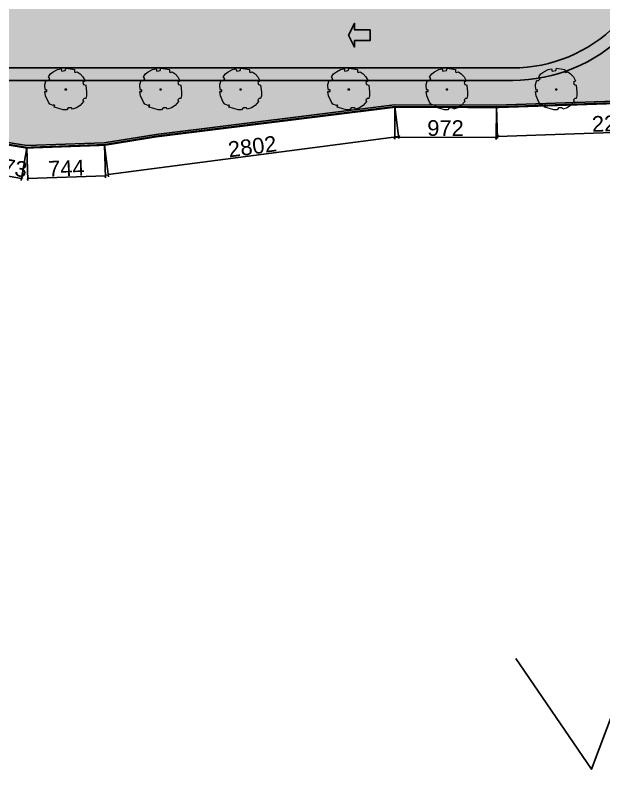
# Model space of a CAD drawing. Header units: inches. Extents: x 0 to 558, y -1 to 295.
# Drawn here: x 332.6 to 388.9, y 52 to 124.3 of the extents above; entities that cross this region are included whole.
import ezdxf

# ---------------------------------------------------------------- set-up
doc = ezdxf.new("R2010")
doc.units = ezdxf.units.IN
doc.header["$MEASUREMENT"] = 0
doc.layers.get('defpoints').update_dxf_attribs({"color": 1})
for name, color, linetype, lineweight in [('ARSIR', 31, 'Continuous', 5), ('ARSIR BETON', 8, 'Continuous', 5), ('ARSIR KOLOM', 8, 'Continuous', 13), ('DINDING2', 146, 'Continuous', 5), ('POHON', 98, 'Continuous', 5), ('RUMPUT', 93, 'Continuous', 0), ('u', 6, 'Continuous', 20)]:
    doc.layers.add(name, color=color, linetype=linetype, lineweight=lineweight)
for name, color, linetype in [('batas', 6, 'Continuous'), ('dinding', 3, 'Continuous'), ('LANTAI', 57, 'Continuous')]:
    doc.layers.add(name, color=color, linetype=linetype)
doc.styles.get("Standard").update_dxf_attribs({"font": 'arial.ttf'})
doc.dimstyles.new('sk-100 (SITE)', dxfattribs={"dimtxt": 1.5, "dimasz": 0.2, "dimexe": 0.2, "dimexo": 0, "dimgap": 0.1, "dimtad": 1, "dimdec": 0, "dimlfac": 100, "dimzin": 0, "dimdsep": 46, "dimtxsty": 'Standard', "dimblk": 'OBLIQUE', "dimcen": 0.09, "dimadec": 0, "dimazin": 0, "dimtfac": 1, "dimtdec": 0, "dimtofl": 0, "dimtmove": 0, "dimatfit": 3, "dimldrblk": 'OBLIQUE', "dimfxl": 1, "dimtolj": 1, "dimtzin": 0, "dimarcsym": 0})

# ---------------------------------------------------------------- blocks, each defined once
blk = doc.blocks.new('PHN-1')
at = {"linetype": 'Continuous'}
for points in [[(886.643, -157.758), (886.912, -158.365), (886.98, -158.77), (886.777, -158.77), (886.777, -158.905), (886.845, -158.972), (886.912, -158.905), (886.98, -159.242), (886.98, -159.444), (886.845, -159.848), (886.71, -159.781), (886.508, -159.983), (886.643, -160.185), (886.44, -160.455), (886.171, -160.657), (885.766, -160.86), (885.429, -160.927), (885.362, -160.725), (885.025, -160.792), (884.957, -160.994), (884.148, -160.86), (884.148, -160.657), (884.081, -160.59), (883.878, -160.657), (883.609, -160.455), (883.339, -160.185), (883.137, -159.781), (883.339, -159.646), (883.272, -159.444), (883.069, -159.376), (883.002, -158.702), (883.002, -158.365), (883.069, -158.096), (883.204, -158.096), (883.339, -157.961), (883.272, -157.826), (883.609, -157.421), (883.946, -157.219), (884.35, -157.084), (884.418, -157.219), (884.755, -157.219), (884.89, -157.017), (885.227, -157.017), (885.631, -157.152), (886.103, -157.287), (886.036, -157.421), (886.103, -157.489), (886.171, -157.421), (886.508, -157.556), (886.643, -157.758)], [(884.89, -158.972), (884.89, -158.972), (884.957, -158.905), (885.025, -158.905), (885.025, -158.972), (885.025, -159.039), (885.025, -159.039), (884.957, -159.039), (884.89, -158.972)]]:
    blk.add_lwpolyline(points, dxfattribs=at)
blk = doc.blocks.new('_Oblique')
at = {"color": 0, "linetype": 'ByBlock', "lineweight": -2}
blk.add_line((-0.5, -0.5), (0.5, 0.5), dxfattribs=at)
blk = doc.blocks.new('*D227')
at = {"layer": 'defpoints', "color": 0}
for p in [(331.016, 112.079), (333.712, 111.636), (333.23, 108.702)]:
    blk.add_point(p, dxfattribs=at)
at = {"layer": 'u', "color": 0, "lineweight": -2}
for p, q in [((331.016, 112.079), (330.501, 108.948)), ((333.712, 111.636), (333.197, 108.505)), ((330.534, 109.145), (333.23, 108.702))]:
    blk.add_line(p, q, dxfattribs=at)
at = {"layer": 'u', "color": 0, "lineweight": -2, "xscale": 0.2, "yscale": 0.2, "zscale": 0.2}
for p, rotation in [((330.534, 109.145), 170.6686865781757), ((333.23, 108.702), 350.6686865781755)]:
    blk.add_blockref('_Oblique', p, dxfattribs=dict(at, rotation=rotation))
at = {"layer": 'u', "color": 0, "insert": (332.022, 109.779), "char_height": 1.5, "attachment_point": 5, "rotation": 350.66869}
blk.add_mtext('\\A1;273', dxfattribs=at)
blk = doc.blocks.new('*D228')
at = {"layer": 'defpoints', "color": 0}
for p in [(333.712, 111.636), (341.151, 111.901), (341.255, 108.959)]:
    blk.add_point(p, dxfattribs=at)
at = {"layer": 'u', "color": 0, "lineweight": -2}
for p, q in [((333.712, 111.636), (333.824, 108.494)), ((341.151, 111.901), (341.263, 108.759)), ((333.816, 108.694), (341.255, 108.959))]:
    blk.add_line(p, q, dxfattribs=at)
at = {"layer": 'u', "color": 0, "lineweight": -2, "xscale": 0.2, "yscale": 0.2, "zscale": 0.2}
for p, rotation in [((333.816, 108.694), 182.0401887734143), ((341.255, 108.959), 2.040188773414368)]:
    blk.add_blockref('_Oblique', p, dxfattribs=dict(at, rotation=rotation))
at = {"layer": 'u', "color": 0, "insert": (337.506, 109.676), "char_height": 1.5, "attachment_point": 5, "rotation": 2.04019}
blk.add_mtext('\\A1;744', dxfattribs=at)
blk = doc.blocks.new('*D229')
at = {"layer": 'defpoints', "color": 0}
for p in [(368.934, 115.538), (369.305, 112.701), (341.151, 111.901)]:
    blk.add_point(p, dxfattribs=at)
at = {"layer": 'u', "color": 0, "lineweight": -2}
for p, q in [((368.934, 115.538), (369.331, 112.502)), ((341.522, 109.064), (369.305, 112.701)), ((341.151, 111.901), (341.548, 108.865))]:
    blk.add_line(p, q, dxfattribs=at)
at = {"layer": 'u', "color": 0, "lineweight": -2, "xscale": 0.2, "yscale": 0.2, "zscale": 0.2}
for p, rotation in [((369.305, 112.701), 7.458031746051383), ((341.522, 109.064), 187.4580317460514)]:
    blk.add_blockref('_Oblique', p, dxfattribs=dict(at, rotation=rotation))
at = {"layer": 'u', "color": 0, "insert": (355.301, 111.741), "char_height": 1.5, "attachment_point": 5, "rotation": 7.45803}
blk.add_mtext('\\A1;2802', dxfattribs=at)
blk = doc.blocks.new('*D230')
at = {"layer": 'defpoints', "color": 0}
for p in [(368.934, 115.538), (378.657, 115.509), (378.648, 112.622)]:
    blk.add_point(p, dxfattribs=at)
at = {"layer": 'u', "color": 0, "lineweight": -2}
for p, q in [((368.934, 115.538), (368.924, 112.451)), ((378.657, 115.509), (378.647, 112.422)), ((368.925, 112.651), (378.648, 112.622))]:
    blk.add_line(p, q, dxfattribs=at)
at = {"layer": 'u', "color": 0, "lineweight": -2, "xscale": 0.2, "yscale": 0.2, "zscale": 0.2}
for p, rotation in [((368.925, 112.651), 179.8291090583703), ((378.648, 112.622), 359.8291090583703)]:
    blk.add_blockref('_Oblique', p, dxfattribs=dict(at, rotation=rotation))
at = {"layer": 'u', "color": 0, "insert": (373.789, 113.502), "char_height": 1.5, "attachment_point": 5, "rotation": 359.82911}
blk.add_mtext('\\A1;972', dxfattribs=at)
blk = doc.blocks.new('*D231')
at = {"layer": 'defpoints', "color": 0}
for p in [(401.457, 116.285), (378.657, 115.509), (401.552, 113.492)]:
    blk.add_point(p, dxfattribs=at)
at = {"layer": 'u', "color": 0, "lineweight": -2}
for p, q in [((401.457, 116.285), (401.558, 113.292)), ((378.657, 115.509), (378.758, 112.516)), ((378.752, 112.716), (401.552, 113.492))]:
    blk.add_line(p, q, dxfattribs=at)
at = {"layer": 'u', "color": 0, "lineweight": -2, "xscale": 0.2, "yscale": 0.2, "zscale": 0.2}
for p, rotation in [((401.552, 113.492), 1.94931442382969), ((378.752, 112.716), 181.9493144238297)]:
    blk.add_blockref('_Oblique', p, dxfattribs=dict(at, rotation=rotation))
at = {"layer": 'u', "color": 0, "insert": (390.122, 113.969), "char_height": 1.5, "attachment_point": 5, "rotation": 1.94931}
blk.add_mtext('\\A1;2281', dxfattribs=at)

msp = doc.modelspace()

# ---------------------------------------------------------------- hatches: boundary and pattern name
at = {"layer": 'ARSIR'}
h = msp.add_hatch(dxfattribs=at)
h.set_pattern_fill('AR-HBONE', color=256, scale=0.1, style=0)
h.set_pattern_definition([(48.3303, (269.9467, 118.0756), (-0.0328619, 0.5647301), [1.2, -0.4]), (138.3303, (270.2126, 118.37438), (-0.0328619, 0.5647301), [1.2, -0.4])])
edge = h.paths.add_edge_path()
edge.add_line((395.42, 171.6524), (394.22, 171.6524))
edge.add_line((394.22, 171.6524), (394.22, 133.2715))
edge.add_arc((380.22, 133.2715), 14, 270, 360, ccw=False)
edge.add_line((380.22, 119.2715), (283.2125, 119.2715))
edge.add_line((283.2125, 119.2715), (283.2125, 118.0715))
edge.add_line((283.2125, 118.0715), (380.22, 118.0715))
edge.add_arc((380.22, 133.2715), 15.2, 270, 360)
edge.add_line((395.42, 133.2715), (395.42, 171.6524))
at = {"layer": 'ARSIR BETON'}
h = msp.add_hatch(dxfattribs=at)
h.set_pattern_fill('AR-HBONE', color=256, scale=0.004, style=0)
h.set_pattern_definition([(45, (37.0798, 226.14725), (6e-17, 0.5747364), [1.2192, -0.4064]), (135, (37.36716, 226.4346), (6e-17, 0.5747364), [1.2192, -0.4064])])
edge = h.paths.add_edge_path()
edge.add_arc((191.2828, 190.0679), 14, 90, 180)
edge.add_line((177.2828, 190.0679), (177.2828, 133.2715))
edge.add_arc((191.2827, 133.2715), 14, 179.999916, 263.119193)
edge.add_line((189.6055, 119.3724), (189.6055, 112.3227))
edge.add_line((189.6055, 112.3227), (189.7055, 112.3227))
edge.add_line((189.7055, 112.3227), (189.7055, 112.2227))
edge.add_line((189.7055, 112.2227), (201.7055, 112.2227))
edge.add_line((201.7055, 112.2227), (201.7055, 119.2715))
edge.add_line((201.7055, 119.2715), (380.22, 119.2715))
edge.add_arc((380.22, 133.2715), 14, 270, 360)
edge.add_line((394.22, 133.2715), (394.22, 186.8365))
edge.add_arc((380.07, 186.8365), 14.15, 0.000016, 89.999984)
edge.add_line((380.07, 200.9865), (288.3873, 200.9865))
edge.add_arc((288.3873, 203.9865), 3, 180, 270, ccw=False)
edge.add_line((285.3873, 203.9865), (285.3986, 204.9823))
edge.add_line((285.3986, 204.9823), (271.3873, 205.1475))
edge.add_line((271.3873, 205.1475), (271.3873, 204.9086))
edge.add_arc((270.5466, 204.9086), 0.8408, 270, 359.999992, ccw=False)
edge.add_line((270.5466, 204.0679), (191.2828, 204.0679))
edge = h.paths.add_edge_path()
edge.add_line((191.2672, 197.9562), (265.7566, 197.9585))
edge.add_arc((265.7568, 189.203), 8.7555, 41.342998, 90.001695, ccw=False)
edge.add_line((272.3302, 194.9865), (332.5823, 194.9865))
edge.add_line((332.5823, 194.9865), (332.5823, 191.8715))
edge.add_line((332.5823, 191.8715), (340.1822, 191.8715))
edge.add_line((340.1822, 191.8715), (340.1822, 194.9865))
edge.add_line((340.1822, 194.9865), (380.07, 194.9865))
edge.add_arc((380.07, 186.8365), 8.15, 0, 89.999999, ccw=False)
edge.add_line((388.22, 186.8365), (388.22, 163.1715))
edge.add_line((388.22, 163.1715), (388.22, 157.7117))
edge.add_line((388.22, 157.7117), (388.22, 133.2715))
edge.add_arc((380.22, 133.2715), 8, -90, 0, ccw=False)
edge.add_line((380.22, 125.2715), (191.2828, 125.2715))
edge.add_arc((191.185, 133.1732), 7.9023, 180.123168, 270.70845, ccw=False)
edge.add_line((183.2828, 133.1562), (183.2675, 189.9541))
edge.add_arc((191.2675, 189.9563), 8, 90.001695, 180.015414, ccw=False)
at = {"layer": 'ARSIR KOLOM'}
msp.add_hatch(color=256, dxfattribs=at).paths.add_polyline_path([(364.5044, 122.3862), (365.0868, 123.5138), (365.0868, 122.8955), (366.5648, 122.8955), (366.5648, 121.877), (365.0868, 121.877), (365.0868, 121.2586)])
at = {"layer": 'RUMPUT'}
h = msp.add_hatch(dxfattribs=at)
h.set_pattern_fill('GRASS', color=256, scale=0.03, angle=356.669688, style=0)
h.set_pattern_definition([(86.66969, (37.0798, 226.14725), (-0.5066041, 0.569206), [0.142875, -0.934755]), (41.66969, (37.0798, 226.14725), (-0.5066045, 0.5692064), [0.142875, -0.619125]), (131.66969, (37.0798, 226.14725), (-0.5692064, -0.5066045), [0.142875, -0.619125])])
edge = h.paths.add_edge_path()
edge.add_line((394.22, 171.6524), (402.698, 171.6524))
edge.add_line((402.698, 171.6524), (406.8633, 171.9326))
edge.add_line((406.8633, 171.9326), (407.1349, 173.6574))
edge.add_line((407.1349, 173.6574), (416.4205, 172.1948))
edge.add_line((416.4205, 172.1948), (417.0895, 176.4425))
edge.add_line((417.0895, 176.4425), (434.0908, 173.7645))
edge.add_line((434.0908, 173.7645), (442.2259, 174.3118))
edge.add_line((442.2259, 174.3118), (445.141, 192.7643))
edge.add_line((445.141, 192.7643), (418.5729, 196.9616))
edge.add_line((418.5729, 196.9616), (402.3997, 199.5091))
edge.add_line((402.3997, 199.5091), (401.9329, 196.5456))
edge.add_line((401.9329, 196.5456), (390.18, 198.3869))
edge.add_arc((380.07, 186.8365), 15.35, 48.804366, 90)
edge.add_line((380.07, 202.1865), (288.3873, 202.1865))
edge.add_arc((288.3873, 203.9865), 1.8, 180, 270, ccw=False)
edge.add_line((286.5873, 203.9865), (286.5873, 204.7646))
edge.add_line((286.5873, 204.7646), (489.7232, 202.4653))
edge.add_line((489.7232, 202.4653), (489.009, 190.7748))
edge.add_line((489.009, 190.7748), (447.5074, 192.7549))
edge.add_line((447.5074, 192.7549), (448.3956, 174.0667))
edge.add_line((448.3956, 174.0667), (421.3302, 172.0652))
edge.add_line((421.3302, 172.0652), (401.0645, 170.836))
edge.add_line((401.0645, 170.836), (400.9341, 157.9843))
edge.add_line((400.9341, 157.9843), (400.8036, 145.1327))
edge.add_line((400.8036, 145.1327), (400.9017, 135.2859))
edge.add_line((400.9017, 135.2859), (401.5003, 132.6794))
edge.add_line((401.5003, 132.6794), (401.2595, 116.478))
edge.add_line((401.2595, 116.478), (378.6535, 115.7086))
edge.add_line((378.6535, 115.7086), (368.9216, 115.7377))
edge.add_line((368.9216, 115.7377), (346.0892, 112.9076))
edge.add_line((346.0892, 112.9076), (341.1309, 112.1001))
edge.add_line((341.1309, 112.1001), (333.7244, 111.8362))
edge.add_line((333.7244, 111.8362), (331.0738, 112.2718))
edge.add_line((331.0738, 112.2718), (324.3803, 115.2754))
edge.add_line((324.3803, 115.2754), (321.6092, 115.9684))
edge.add_line((321.6092, 115.9684), (289.1333, 113.6571))
edge.add_line((289.1333, 113.6571), (289.1333, 118.0715))
edge.add_line((289.1333, 118.0715), (380.22, 118.0715))
edge.add_arc((380.22, 133.2715), 15.2, 270, 360)
edge.add_line((395.42, 133.2715), (395.42, 171.6524))

# ---------------------------------------------------------------- linework, layer by layer
msp.add_lwpolyline([(364.5044, 122.3862), (365.0868, 123.5138), (365.0868, 122.8955), (366.5648, 122.8955), (366.5648, 121.877), (365.0868, 121.877), (365.0868, 121.2586)], close=True)
at = {"layer": 'batas', "const_width": 0.2}
msp.add_lwpolyline([(273.0006, 39.1216), (282.8796, 38.7666), (283.5946, 71.9406), (295.5846, 70.9176), (293.6686, 93.1696), (291.5456, 93.1146), (290.2286, 99.6856), (290.4406, 102.0916), (289.2046, 113.4616), (321.5916, 115.7666), (324.3146, 115.0856), (331.0156, 112.0786), (333.7116, 111.6356), (341.1506, 111.9006), (346.1176, 112.7096), (368.9336, 115.5376), (378.6566, 115.5086), (401.4566, 116.2846)], dxfattribs=at)
at = {"layer": 'defpoints', "color": 2}
msp.add_lwpolyline([(380.5011, 62.7746), (387.7484, 52.1884), (394.1595, 69.1821)], dxfattribs=at)
at = {"layer": 'dinding'}
msp.add_lwpolyline([(273.2055, 39.3144), (282.684, 38.9738), (283.3993, 72.158), (295.365, 71.1371), (293.4855, 92.9648), (291.3826, 92.9103), (290.0269, 99.6745), (290.2397, 102.0896), (288.9834, 113.6464), (321.6092, 115.9684), (324.3803, 115.2754), (331.0738, 112.2718), (333.7244, 111.8362), (341.1309, 112.1001), (346.0892, 112.9076), (368.9216, 115.7377), (378.6535, 115.7086), (401.2595, 116.478)], dxfattribs=at)
msp.add_lwpolyline([(273.2055, 39.3144), (282.684, 38.9738), (283.3993, 72.158), (295.365, 71.1371), (293.4855, 92.9648), (291.3826, 92.9103), (290.0269, 99.6745), (290.2397, 102.0896), (288.9834, 113.6464), (321.6092, 115.9684), (324.3803, 115.2754), (331.0738, 112.2718), (333.7244, 111.8362), (341.1309, 112.1001), (346.0892, 112.9076), (368.9216, 115.7377), (378.6535, 115.7086), (401.2595, 116.478)], dxfattribs=at)
at = {"layer": 'DINDING2'}
msp.add_lwpolyline([(401.2595, 116.478), (378.6535, 115.7086), (368.9216, 115.7377), (346.0892, 112.9076), (341.1309, 112.1001), (333.7244, 111.8362), (331.0738, 112.2718), (324.3803, 115.2754), (321.6092, 115.9684), (289.1333, 113.6571), (289.1333, 118.0715), (380.22, 118.0715, 0.4142136), (395.42, 133.2715)], format="xyb", dxfattribs=at)
at = {"layer": 'LANTAI'}
for points in [[(191.2828, 204.0679, 0.4142136), (177.2828, 190.0679), (177.2828, 133.2715, 0.3794614), (189.6055, 119.3724), (189.6055, 112.3227), (189.7055, 112.3227), (189.7055, 112.2227), (201.7055, 112.2227), (201.7055, 119.2715), (380.22, 119.2715, 0.4142136), (394.22, 133.2715), (394.22, 186.8365, 0.4142134), (380.07, 200.9865), (288.3873, 200.9865, -0.4142136), (285.3873, 203.9865), (285.3986, 204.9823), (271.3873, 205.1475), (271.3873, 204.9086, -0.4142135), (270.5466, 204.0679), (191.2828, 204.0679)], [(395.42, 171.6524), (394.22, 171.6524), (394.22, 133.2715, -0.4142136), (380.22, 119.2715), (283.2125, 119.2715), (283.2125, 118.0715), (380.22, 118.0715, 0.4142136), (395.42, 133.2715), (395.42, 171.6524)]]:
    msp.add_lwpolyline(points, format="xyb", dxfattribs=at)

# ---------------------------------------------------------------- block references
at = {"layer": 'POHON', "rotation": 180.0000000000147}
for p in [(1222.4315, -41.7599), (1231.5175, -41.7599), (1239.1678, -41.7599), (1249.5128, -41.7599), (1258.9034, -41.7599), (1269.3629, -41.7599)]:
    msp.add_blockref('PHN-1', p, dxfattribs=at)

# ---------------------------------------------------------------- dimensions: what is measured, and where the dimension line sits
at = {"layer": 'u'}
for p1, p2, distance, picture, middle in [((378.6566, 115.5086), (401.4566, 116.2846), -2.7945, '*D231', (390.1222, 113.9691)), ((341.1506, 111.9006), (368.9336, 115.5376), -2.8613, '*D229', (355.3011, 111.7406)), ((368.9336, 115.5376), (378.6566, 115.5086), -2.887, '*D230', (373.7891, 113.502)), ((333.7116, 111.6356), (341.1506, 111.9006), -2.9431, '*D228', (337.5056, 109.6763))]:
    dim = msp.add_aligned_dim(p1=p1, p2=p2, distance=distance, dimstyle='sk-100 (SITE)', dxfattribs=at)
    dim.commit()
    dim.dimension.update_dxf_attribs({"geometry": picture, "text_midpoint": middle})
dim = msp.add_linear_dim(base=(333.2297, 108.7024), p1=(331.0156, 112.0786), p2=(333.7116, 111.6356), angle=350.668687, dimstyle='sk-100 (SITE)', dxfattribs=at)
dim.commit()
dim.dimension.update_dxf_attribs({"geometry": '*D227', "text_midpoint": (331.8817, 108.9239), "dimtype": 161})

doc.saveas('drawing.dxf')
